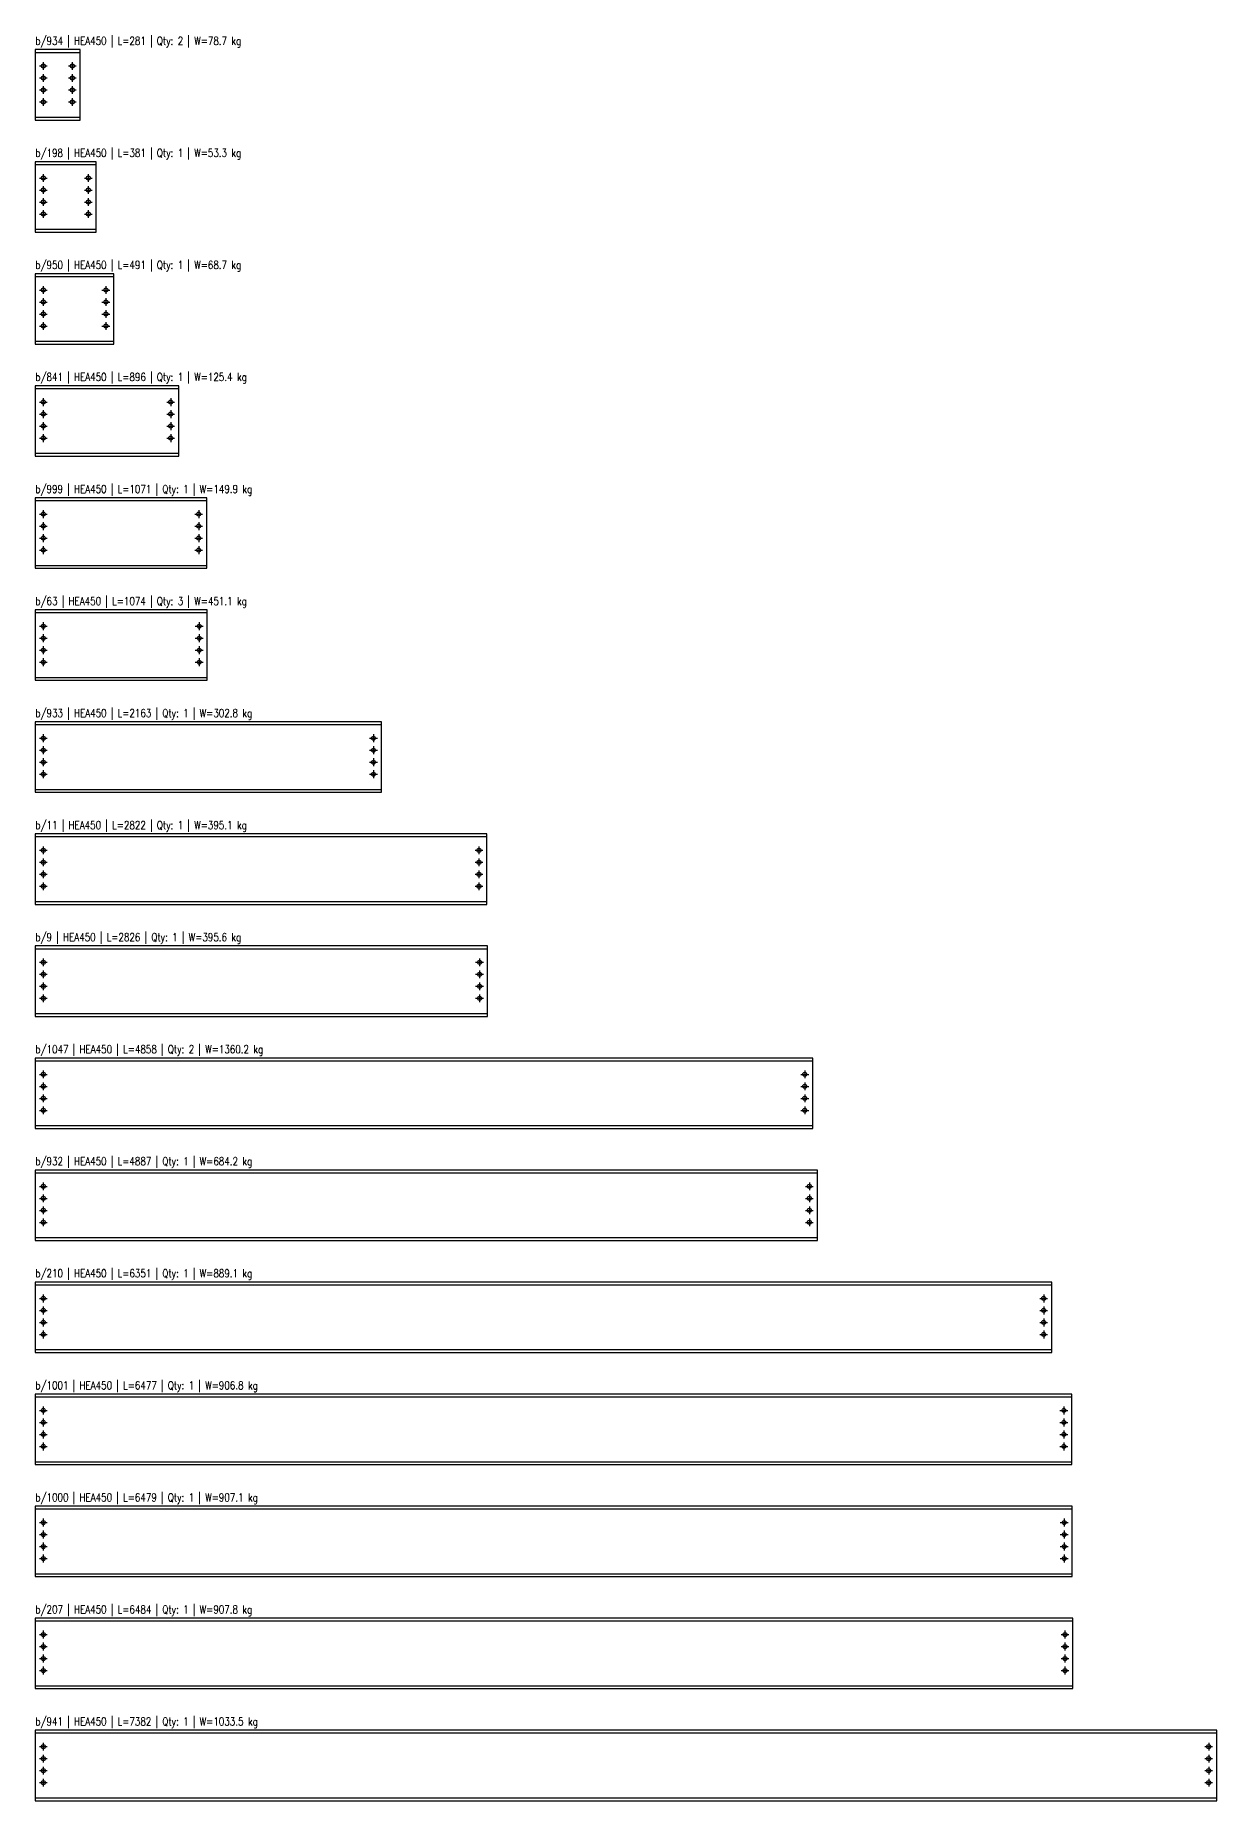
# Model space of a CAD drawing. Header units: millimetres. Extents: x 0 to 32981, y 32989 to 58006.
# Drawn here: x 0 to 7382, y 46029 to 57059 of the extents above; entities that cross this region are included whole.
import ezdxf
from ezdxf.enums import TextEntityAlignment as Align

# ---------------------------------------------------------------- set-up
doc = ezdxf.new("R2010")
doc.units = ezdxf.units.MM
doc.header["$LTSCALE"] = 1000
for name, color, linetype in [('HEA450', 1, 'Continuous'), ('perforaciones', 3, 'Continuous'), ('TXT_GEN', 3, 'Continuous')]:
    doc.layers.add(name, color=color, linetype=linetype)
doc.styles.add('CNI_COTAS', font='romans.shx', dxfattribs={"width": 0.8})

# ---------------------------------------------------------------- blocks, each defined once
blk = doc.blocks.new('d25')
at = {"layer": 'perforaciones', "linetype": 'ByBlock'}
for p, q in [((-24.5, 0), (24.5, 0)), ((0, 24.5), (0, -24.5))]:
    blk.add_line(p, q, dxfattribs=at)
blk.add_circle((0, 0), 12.5, dxfattribs=at)

msp = doc.modelspace()

# ---------------------------------------------------------------- linework, layer by layer
at = {"layer": 'HEA450'}
for p, q in [((0, 56952), (281, 56952)), ((0, 56547), (281, 56547)), ((0, 56252), (381, 56252)), ((0, 55847), (381, 55847)), ((0, 55552), (491, 55552)), ((0, 55147), (491, 55147)), ((0, 54852), (896, 54852)), ((0, 54447), (896, 54447)), ((0, 54152), (1071, 54152)), ((0, 53747), (1071, 53747)), ((0, 53452), (1074, 53452)), ((0, 53047), (1074, 53047)), ((0, 52752), (2163, 52752)), ((0, 52347), (2163, 52347)), ((0, 52052), (2822, 52052)), ((0, 51647), (2822, 51647)), ((0, 51352), (2826, 51352)), ((0, 50947), (2826, 50947)), ((0, 50652), (4858, 50652)), ((0, 50247), (4858, 50247)), ((0, 49952), (4887, 49952)), ((0, 49547), (4887, 49547)), ((0, 49252), (6351, 49252)), ((0, 48847), (6351, 48847)), ((0, 48552), (6477, 48552)), ((0, 48147), (6477, 48147)), ((0, 47852), (6479, 47852)), ((0, 47447), (6479, 47447)), ((0, 47152), (6484, 47152)), ((0, 46747), (6484, 46747)), ((0, 46452), (7382, 46452)), ((0, 46047), (7382, 46047))]:
    msp.add_line(p, q, dxfattribs=at)
for points in [[(0, 56529), (281, 56529), (281, 56969), (0, 56969)], [(0, 55829), (381, 55829), (381, 56269), (0, 56269)], [(0, 55129), (491, 55129), (491, 55569), (0, 55569)], [(0, 54429), (896, 54429), (896, 54869), (0, 54869)], [(0, 53729), (1071, 53729), (1071, 54169), (0, 54169)], [(0, 53029), (1074, 53029), (1074, 53469), (0, 53469)], [(0, 52329), (2163, 52329), (2163, 52769), (0, 52769)], [(0, 51629), (2822, 51629), (2822, 52069), (0, 52069)], [(0, 50929), (2826, 50929), (2826, 51369), (0, 51369)], [(0, 50229), (4858, 50229), (4858, 50669), (0, 50669)], [(0, 49529), (4887, 49529), (4887, 49969), (0, 49969)], [(0, 48829), (6351, 48829), (6351, 49269), (0, 49269)], [(0, 48129), (6477, 48129), (6477, 48569), (0, 48569)], [(0, 47429), (6479, 47429), (6479, 47869), (0, 47869)], [(0, 46729), (6484, 46729), (6484, 47169), (0, 47169)], [(0, 46029), (7382, 46029), (7382, 46469), (0, 46469)]]:
    msp.add_lwpolyline(points, close=True, dxfattribs=at)

# ---------------------------------------------------------------- block references
for p in [(50, 56867), (50, 56792), (231, 56867), (231, 56792), (50, 56717), (231, 56717), (50, 56642), (231, 56642), (50, 56167), (331, 56167), (50, 56092), (50, 56017), (331, 56092), (331, 56017), (50, 55942), (331, 55942), (50, 55467), (441, 55467), (50, 55392), (441, 55392), (50, 55317), (50, 55242), (441, 55317), (441, 55242), (50, 54767), (50, 54692), (846, 54767), (846, 54692), (50, 54617), (846, 54617), (50, 54542), (846, 54542), (50, 54067), (1021, 54067), (50, 53992), (50, 53917), (1021, 53992), (1021, 53917), (50, 53842), (1021, 53842), (50, 53367), (1024, 53367), (50, 53292), (1024, 53292), (50, 53217), (50, 53142), (1024, 53217), (1024, 53142), (50, 52667), (50, 52592), (2113, 52667), (2113, 52592), (50, 52517), (2113, 52517), (50, 52442), (2113, 52442), (50, 51967), (2772, 51967), (50, 51892), (50, 51817), (2772, 51892), (2772, 51817), (50, 51742), (2772, 51742), (50, 51267), (2776, 51267), (50, 51192), (2776, 51192), (50, 51117), (2776, 51117), (50, 51042), (2776, 51042), (50, 50567), (50, 50492), (4808, 50567), (4808, 50492), (50, 50417), (4808, 50417), (50, 50342), (4808, 50342), (50, 49867), (4837, 49867), (50, 49792), (4837, 49792), (50, 49717), (50, 49642), (4837, 49717), (4837, 49642), (50, 49167), (50, 49092), (6301, 49167), (6301, 49092), (50, 49017), (6301, 49017), (50, 48942), (6301, 48942), (50, 48467), (6427, 48467), (50, 48392), (50, 48317), (6427, 48392), (6427, 48317), (50, 48242), (6427, 48242), (50, 47767), (6429, 47767), (50, 47692), (6429, 47692), (50, 47617), (50, 47542), (6429, 47617), (6429, 47542), (50, 47067), (50, 46992), (6434, 47067), (6434, 46992), (50, 46917), (6434, 46917), (50, 46842), (6434, 46842), (50, 46367), (7332, 46367), (50, 46292), (50, 46217), (7332, 46292), (7332, 46217), (50, 46142), (7332, 46142)]:
    msp.add_blockref('d25', p, dxfattribs=at)

# ---------------------------------------------------------------- texts
at = {"layer": 'TXT_GEN', "style": 'CNI_COTAS', "width": 0.8}
for s, p in [('b/934 | HEA450 | L=281 | Qty: 2 | W=78.7 kg', (0, 56984)), ('b/198 | HEA450 | L=381 | Qty: 1 | W=53.3 kg', (0, 56284)), ('b/950 | HEA450 | L=491 | Qty: 1 | W=68.7 kg', (0, 55584)), ('b/841 | HEA450 | L=896 | Qty: 1 | W=125.4 kg', (0, 54884)), ('b/999 | HEA450 | L=1071 | Qty: 1 | W=149.9 kg', (0, 54184)), ('b/63 | HEA450 | L=1074 | Qty: 3 | W=451.1 kg', (0, 53484)), ('b/933 | HEA450 | L=2163 | Qty: 1 | W=302.8 kg', (0, 52784)), ('b/11 | HEA450 | L=2822 | Qty: 1 | W=395.1 kg', (0, 52084)), ('b/9 | HEA450 | L=2826 | Qty: 1 | W=395.6 kg', (0, 51384)), ('b/1047 | HEA450 | L=4858 | Qty: 2 | W=1360.2 kg', (0, 50684)), ('b/932 | HEA450 | L=4887 | Qty: 1 | W=684.2 kg', (0, 49984)), ('b/210 | HEA450 | L=6351 | Qty: 1 | W=889.1 kg', (0, 49284)), ('b/1001 | HEA450 | L=6477 | Qty: 1 | W=906.8 kg', (0, 48584)), ('b/1000 | HEA450 | L=6479 | Qty: 1 | W=907.1 kg', (0, 47884)), ('b/207 | HEA450 | L=6484 | Qty: 1 | W=907.8 kg', (0, 47184)), ('b/941 | HEA450 | L=7382 | Qty: 1 | W=1033.5 kg', (0, 46484))]:
    msp.add_text(s, height=50, dxfattribs=at).set_placement(p, align=Align.BOTTOM_LEFT)

doc.saveas('drawing.dxf')
